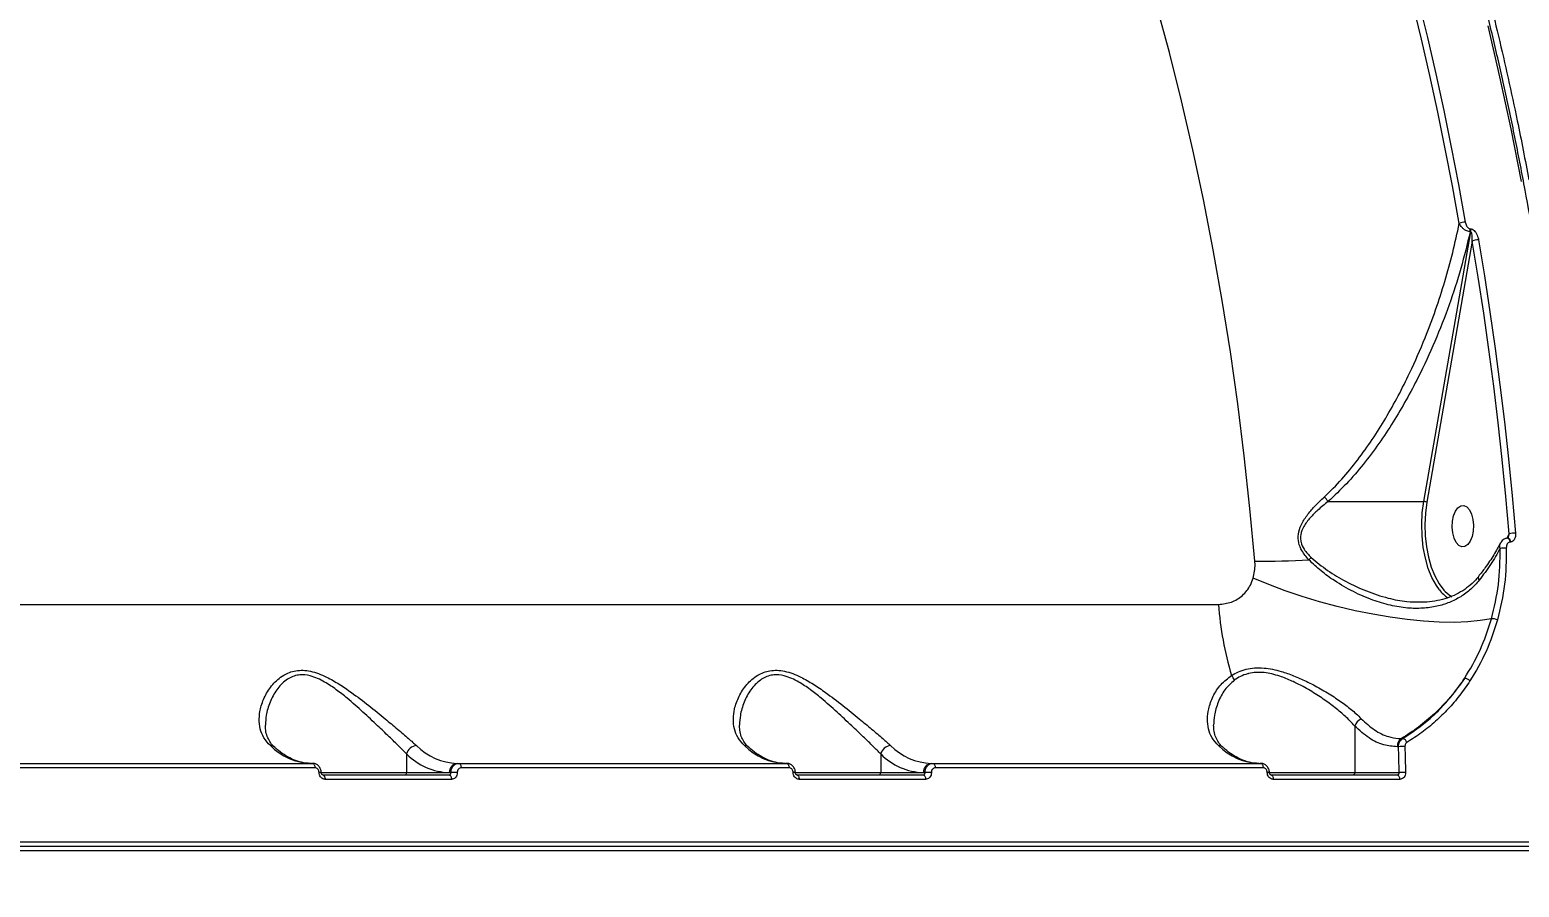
# Model space of a CAD drawing. Header units: millimetres. Extents: x -4688 to 6829, y -6350 to 4771.
# Drawn here: x 1654.7 to 1977.9, y 279 to 465 of the extents above; entities that cross this region are included whole.
import ezdxf

# ---------------------------------------------------------------- set-up
doc = ezdxf.new("R2010")
doc.units = ezdxf.units.MM
for name, color, linetype in [('DIKOM_ОБЪЕКТ', 7, 'Continuous'), ('DIKOM_РАЗМЕР_ЗОНА', 7, 'Continuous'), ('DIKOM_РАЗМЕР_ОБЪЕКТА', 7, 'Continuous')]:
    doc.layers.add(name, color=color, linetype=linetype)
doc.styles.add('style1', font='arial.ttf', dxfattribs={"width": 0.8})
doc.dimstyles.new('1-50', dxfattribs={"dimtxt": 300, "dimasz": 200, "dimexe": 100, "dimexo": 0, "dimgap": 100, "dimtad": 1, "dimtxsty": 'style1', "dimcen": 200, "dimclrd": 7, "dimclre": 7, "dimclrt": 7, "dimadec": 1, "dimazin": 2, "dimtfac": 1, "dimtmove": 0, "dimatfit": 2, "dimfxl": 0, "dimlwd": 25, "dimlwe": 18, "dimarcsym": 0})

# ---------------------------------------------------------------- blocks, each defined once
blk = doc.blocks.new('*D9')
at = {"layer": 'Defpoints', "color": 0, "transparency": 16777216}
for p in [(2285.35, 2926.08), (233.68, -3329.73), (5655.58, -3329.73)]:
    blk.add_point(p, dxfattribs=at)
at = {"layer": 'DIKOM_РАЗМЕР_ОБЪЕКТА', "color": 7, "lineweight": 18, "transparency": 16777216}
for p, q in [((2285.35, 2926.08), (5755.58, 2926.08)), ((233.68, -3329.73), (5755.58, -3329.73))]:
    blk.add_line(p, q, dxfattribs=at)
at = {"layer": 'DIKOM_РАЗМЕР_ОБЪЕКТА', "color": 7, "lineweight": 25, "transparency": 16777216}
blk.add_line((5655.58, 2726.08), (5655.58, -3129.73), dxfattribs=at)
at = {"layer": 'DIKOM_РАЗМЕР_ОБЪЕКТА', "color": 7, "transparency": 16777216}
for points in [[(5622.24, 2726.08), (5688.91, 2726.08), (5655.58, 2926.08)], [(5622.24, -3129.73), (5688.91, -3129.73), (5655.58, -3329.73)]]:
    blk.add_solid(points, dxfattribs=at)
at = {"layer": 'DIKOM_РАЗМЕР_ОБЪЕКТА', "color": 7, "transparency": 16777216, "insert": (5402.4, -130.27), "char_height": 300, "attachment_point": 5, "rotation": 90, "style": 'style1'}
blk.add_mtext('6250', dxfattribs=at)
blk = doc.blocks.new('*D10')
at = {"layer": 'Defpoints', "color": 0, "transparency": 16777216}
for p in [(2960.09, 4770.95), (741.18, -5330.34), (6729.08, -5330.34)]:
    blk.add_point(p, dxfattribs=at)
at = {"layer": 'DIKOM_РАЗМЕР_ЗОНА', "color": 7, "lineweight": 18, "transparency": 16777216}
for p, q in [((2960.09, 4770.95), (6829.08, 4770.95)), ((741.18, -5330.34), (6829.08, -5330.34))]:
    blk.add_line(p, q, dxfattribs=at)
at = {"layer": 'DIKOM_РАЗМЕР_ЗОНА', "color": 7, "lineweight": 25, "transparency": 16777216}
blk.add_line((6729.08, 4570.95), (6729.08, -5130.34), dxfattribs=at)
at = {"layer": 'DIKOM_РАЗМЕР_ЗОНА', "color": 7, "transparency": 16777216}
for points in [[(6695.74, 4570.95), (6762.41, 4570.95), (6729.08, 4770.95)], [(6695.74, -5130.34), (6762.41, -5130.34), (6729.08, -5330.34)]]:
    blk.add_solid(points, dxfattribs=at)
at = {"layer": 'DIKOM_РАЗМЕР_ЗОНА', "color": 7, "transparency": 16777216, "insert": (6475.9, -93.77), "char_height": 300, "attachment_point": 5, "rotation": 90, "style": 'style1'}
blk.add_mtext('10100', dxfattribs=at)
blk = doc.blocks.new('*D11')
at = {"layer": 'Defpoints', "color": 0, "transparency": 16777216}
for p in [(3703.08, 2652.76), (-3188.42, -47.63), (-3188.42, -4921.77)]:
    blk.add_point(p, dxfattribs=at)
at = {"layer": 'DIKOM_РАЗМЕР_ОБЪЕКТА', "color": 7, "lineweight": 18, "transparency": 16777216}
for p, q in [((3703.08, 2652.76), (3703.08, -5021.77)), ((-3188.42, -47.63), (-3188.42, -5021.77))]:
    blk.add_line(p, q, dxfattribs=at)
at = {"layer": 'DIKOM_РАЗМЕР_ОБЪЕКТА', "color": 7, "lineweight": 25, "transparency": 16777216}
blk.add_line((3503.08, -4921.77), (-2988.42, -4921.77), dxfattribs=at)
at = {"layer": 'DIKOM_РАЗМЕР_ОБЪЕКТА', "color": 7, "transparency": 16777216}
for points in [[(-2988.42, -4888.44), (-2988.42, -4955.11), (-3188.42, -4921.77)], [(3503.08, -4888.44), (3503.08, -4955.11), (3703.08, -4921.77)]]:
    blk.add_solid(points, dxfattribs=at)
at = {"layer": 'DIKOM_РАЗМЕР_ОБЪЕКТА', "color": 7, "transparency": 16777216, "insert": (4.08, -4668.6), "char_height": 300, "attachment_point": 5, "style": 'style1'}
blk.add_mtext('6900', dxfattribs=at)
blk = doc.blocks.new('*D12')
at = {"layer": 'Defpoints', "color": 0, "transparency": 16777216}
for p in [(4937.72, 2926.08), (-4688.42, -671.13), (4937.72, -6249.77)]:
    blk.add_point(p, dxfattribs=at)
at = {"layer": 'DIKOM_РАЗМЕР_ЗОНА', "color": 7, "lineweight": 18, "transparency": 16777216}
for p, q in [((4937.72, 2926.08), (4937.72, -6349.77)), ((-4688.42, -671.13), (-4688.42, -6349.77))]:
    blk.add_line(p, q, dxfattribs=at)
at = {"layer": 'DIKOM_РАЗМЕР_ЗОНА', "color": 7, "lineweight": 25, "transparency": 16777216}
blk.add_line((-4488.42, -6249.77), (4737.72, -6249.77), dxfattribs=at)
at = {"layer": 'DIKOM_РАЗМЕР_ЗОНА', "color": 7, "transparency": 16777216}
for points in [[(-4488.42, -6216.44), (-4488.42, -6283.11), (-4688.42, -6249.77)], [(4737.72, -6216.44), (4737.72, -6283.11), (4937.72, -6249.77)]]:
    blk.add_solid(points, dxfattribs=at)
at = {"layer": 'DIKOM_РАЗМЕР_ЗОНА', "color": 7, "transparency": 16777216, "insert": (124.65, -5996.6), "char_height": 300, "attachment_point": 5, "style": 'style1'}
blk.add_mtext('9650', dxfattribs=at)

msp = doc.modelspace()

# ---------------------------------------------------------------- linework, layer by layer
at = {"layer": 'DIKOM_ОБЪЕКТ', "color": 7, "linetype": 'Continuous', "lineweight": 15}
for p, q in [((1957.173, 362.677), (1967.341, 421.207)), ((1967.341, 421.207), (1967.236, 421.207)), ((1967.237, 421.846), (1967.341, 421.846)), ((1967.687, 419.166), (1957.846, 362.515)), ((1936.389, 362.677), (1957.173, 362.677)), ((1975.284, 354.696), (1975.711, 355.678)), ((1975.953, 353.885), (1975.879, 353.885)), ((1612.623, 340.368), (1912.631, 340.368)), ((1956.379, 340.897), (1956.62, 340.889)), ((1942.198, 313.967), (1942.198, 303.865)), ((1952.328, 311.262), (1952.612, 311.262)), ((1736.478, 307.916), (1736.478, 303.865)), ((1839.338, 307.916), (1839.338, 303.865)), ((1951.697, 309.478), (1951.389, 309.478)), ((1644.94, 305.865), (1716.085, 305.865)), ((1716.6, 304.906), (1645.455, 304.906)), ((1717.932, 303.865), (1736.478, 303.865)), ((1736.478, 303.865), (1745.746, 303.865)), ((1745.746, 303.865), (1746.106, 303.865)), ((1747.461, 305.865), (1747.8, 305.865)), ((1747.8, 305.865), (1818.945, 305.865)), ((1819.46, 304.906), (1748.315, 304.906)), ((1820.792, 303.865), (1839.338, 303.865)), ((1839.338, 303.865), (1848.606, 303.865)), ((1848.606, 303.865), (1848.966, 303.865)), ((1850.321, 305.865), (1850.661, 305.865)), ((1850.661, 305.865), (1921.805, 305.865)), ((1922.32, 304.906), (1851.175, 304.906)), ((1923.652, 303.865), (1942.198, 303.865)), ((1942.198, 303.865), (1951.827, 303.865)), ((1718.277, 303.365), (1745.706, 303.365)), ((1746.221, 302.4), (1718.791, 302.4)), ((1821.137, 303.365), (1848.566, 303.365)), ((1849.081, 302.4), (1821.651, 302.4)), ((1923.997, 303.365), (1951.426, 303.365)), ((1951.941, 302.4), (1924.511, 302.4)), ((1990.984, 287.865), (1576.115, 287.865)), ((1576.631, 288.868), (1991.499, 288.868)), ((1991.499, 286.863), (1576.631, 286.863))]:
    msp.add_line(p, q, dxfattribs=at)
at = {"layer": 'DIKOM_ОБЪЕКТ', "color": 7, "linetype": 'Continuous', "lineweight": 15, "flags": 128}
for points in [[(1964.869, 423.021), (1963.397, 431.136), (1961.839, 439.19), (1960.197, 447.18), (1958.47, 455.104), (1956.66, 462.957), (1954.768, 470.736), (1952.793, 478.438), (1950.738, 486.06)], [(1952.013, 486.498), (1954.073, 478.86), (1956.052, 471.14), (1957.949, 463.344), (1959.763, 455.474), (1961.493, 447.533), (1963.139, 439.525), (1964.7, 431.452), (1966.175, 423.32)], [(1920.517, 349.713), (1919.455, 361.18), (1918.214, 372.58), (1916.794, 383.901), (1915.197, 395.132), (1913.424, 406.264), (1911.478, 417.285), (1909.359, 428.186), (1907.069, 438.957), (1904.612, 449.586), (1901.989, 460.066), (1899.202, 470.385)], [(1978.337, 432.141), (1976.095, 443.527), (1973.684, 454.781), (1971.106, 465.895)], [(1975.711, 355.678), (1974.989, 363.737), (1974.185, 371.766), (1973.302, 379.764), (1972.338, 387.726), (1971.294, 395.651), (1970.17, 403.534), (1968.968, 411.374), (1967.687, 419.166)], [(1969.033, 419.479), (1970.317, 411.668), (1971.522, 403.81), (1972.648, 395.908), (1973.695, 387.965), (1974.661, 379.983), (1975.547, 371.967), (1976.352, 363.918), (1977.076, 355.84)], [(1960.555, 343.523), (1959.891, 344.46), (1958.943, 346.186), (1958.141, 348.172), (1957.505, 350.372), (1957.049, 352.735), (1956.784, 355.205), (1956.716, 357.724), (1956.847, 360.235), (1957.173, 362.677)], [(1957.846, 362.515), (1957.529, 360.147), (1957.402, 357.713), (1957.468, 355.27), (1957.725, 352.875), (1958.167, 350.584), (1958.784, 348.45), (1959.561, 346.524), (1960.48, 344.851), (1961.519, 343.469), (1961.795, 343.173)], [(1967.648, 355.074), (1967.24, 354.068), (1966.703, 353.325), (1966.079, 352.906), (1965.42, 352.845), (1964.779, 353.147), (1964.208, 353.787), (1963.753, 354.714), (1963.45, 355.853), (1963.326, 357.11), (1963.388, 358.385), (1963.633, 359.574), (1964.041, 360.581), (1964.579, 361.324), (1965.202, 361.743), (1965.861, 361.804), (1966.502, 361.502), (1967.073, 360.862), (1967.529, 359.935), (1967.831, 358.796), (1967.956, 357.539), (1967.893, 356.264), (1967.648, 355.074)], [(1975.372, 354.727), (1975.508, 354.691), (1975.642, 354.576), (1975.754, 354.393), (1975.835, 354.156), (1975.879, 353.885)], [(1975.431, 354.727), (1975.438, 354.727), (1975.445, 354.727)], [(1975.445, 354.727), (1975.583, 354.691), (1975.717, 354.576), (1975.829, 354.393), (1975.91, 354.156), (1975.953, 353.885)], [(1971.853, 337.249), (1969.422, 336.834), (1966.707, 336.571), (1963.733, 336.462), (1960.53, 336.507), (1957.129, 336.707), (1953.565, 337.06), (1949.872, 337.562), (1946.086, 338.208), (1942.246, 338.992), (1938.388, 339.906), (1934.552, 340.941), (1930.775, 342.087), (1927.094, 343.332), (1923.545, 344.664), (1920.165, 346.071)], [(1961.795, 343.173), (1962.656, 342.411), (1963.273, 341.999)], [(1951.827, 303.865), (1951.812, 304.567), (1951.798, 305.269), (1951.782, 305.97), (1951.766, 306.672), (1951.75, 307.374), (1951.733, 308.075), (1951.715, 308.777), (1951.697, 309.478)], [(1953.068, 309.53), (1953.087, 308.827), (1953.104, 308.123), (1953.122, 307.42), (1953.138, 306.717), (1953.154, 306.014), (1953.169, 305.31), (1953.184, 304.607), (1953.198, 303.903)], [(1716.085, 305.865), (1716.183, 305.847), (1716.278, 305.793), (1716.365, 305.705), (1716.442, 305.586), (1716.506, 305.442), (1716.555, 305.276), (1716.587, 305.095), (1716.6, 304.906)], [(1747.8, 305.865), (1747.898, 305.847), (1747.993, 305.793), (1748.08, 305.705), (1748.157, 305.586), (1748.221, 305.442), (1748.27, 305.276), (1748.302, 305.095), (1748.315, 304.906)], [(1818.945, 305.865), (1819.043, 305.847), (1819.138, 305.793), (1819.225, 305.705), (1819.302, 305.586), (1819.366, 305.442), (1819.415, 305.276), (1819.447, 305.095), (1819.46, 304.906)], [(1850.661, 305.865), (1850.758, 305.847), (1850.853, 305.793), (1850.94, 305.705), (1851.017, 305.586), (1851.081, 305.442), (1851.13, 305.276), (1851.162, 305.095), (1851.175, 304.906)], [(1921.805, 305.865), (1921.903, 305.847), (1921.998, 305.793), (1922.085, 305.705), (1922.162, 305.586), (1922.226, 305.442), (1922.275, 305.276), (1922.307, 305.095), (1922.32, 304.906)], [(1718.277, 303.365), (1718.375, 303.347), (1718.47, 303.292), (1718.557, 303.204), (1718.634, 303.084), (1718.699, 302.939), (1718.747, 302.772), (1718.778, 302.59), (1718.791, 302.4)], [(1745.706, 303.365), (1745.804, 303.347), (1745.899, 303.292), (1745.987, 303.204), (1746.064, 303.084), (1746.128, 302.939), (1746.177, 302.772), (1746.208, 302.59), (1746.221, 302.4)], [(1821.137, 303.365), (1821.235, 303.347), (1821.33, 303.292), (1821.417, 303.204), (1821.495, 303.084), (1821.559, 302.939), (1821.607, 302.772), (1821.639, 302.59), (1821.651, 302.4)], [(1848.566, 303.365), (1848.664, 303.347), (1848.759, 303.292), (1848.847, 303.204), (1848.924, 303.084), (1848.988, 302.939), (1849.037, 302.772), (1849.068, 302.59), (1849.081, 302.4)], [(1923.997, 303.365), (1924.095, 303.347), (1924.19, 303.292), (1924.277, 303.204), (1924.355, 303.084), (1924.419, 302.939), (1924.467, 302.772), (1924.499, 302.59), (1924.511, 302.4)], [(1951.426, 303.365), (1951.524, 303.347), (1951.619, 303.292), (1951.707, 303.204), (1951.784, 303.084), (1951.848, 302.939), (1951.897, 302.772), (1951.928, 302.59), (1951.941, 302.4)]]:
    msp.add_lwpolyline(points, dxfattribs=at)
at = {"layer": 'DIKOM_ОБЪЕКТ', "color": 7, "linetype": 'Continuous', "lineweight": 15}
for centre, radius, start, end in [((1966.162, 420.374), 2.946, 89.73437, 116.03519), ((1965.366, 421.527), 1.898, 350.30638, 9.67513), ((1965.47, 421.527), 1.898, 350.30638, 9.67513), ((1969.001, 416.569), 2.911, 89.36737, 116.8392), ((1957.189, 361.267), 1.41, 62.23853, 90.6286), ((1977.032, 350.373), 5.467, 89.53585, 103.98385), ((1974.68, 347.794), 4.797, 85.4547, 101.42075), ((1920.09, 577.512), 227.8, 270.10743, 273.05413), ((1908.18, 374.343), 34.192, 314.69211, 315.90289), ((1967.175, 348.582), 8.332, 217.38685, 235.08406), ((1980.009, 344.83), 67.525, 183.78902, 197.11405), ((1971.991, 334.546), 2.707, 64.70646, 92.92856), ((1913.246, 323.048), 2.935, 17.15836, 40.62861), ((1965.85, 322.421), 1.894, 45.10395, 85.18815), ((1944.62, 313.24), 2.528, 113.81357, 163.29175), ((1953.444, 309.535), 2.056, 122.86122, 181.59253), ((1952.281, 310.003), 1.302, 18.87237, 75.29602), ((1716.22, 318.978), 13.122, 224.85923, 267.92818), ((1706.954, 308.409), 1.314, 48.28898, 91.54653), ((1738.785, 307.353), 2.375, 93.66033, 166.28646), ((1746.244, 317.634), 13.778, 224.85923, 267.92818), ((1747.935, 318.978), 13.122, 224.85923, 267.92818), ((1819.08, 318.978), 13.122, 224.85923, 267.92818), ((1809.814, 308.409), 1.314, 48.28898, 91.54653), ((1841.645, 307.353), 2.375, 93.66033, 166.28646), ((1849.104, 317.634), 13.778, 224.85923, 267.92818), ((1850.795, 318.978), 13.122, 224.85923, 267.92818), ((1921.94, 318.978), 13.122, 224.85923, 267.92818), ((1912.674, 308.409), 1.314, 48.28898, 91.54653), ((1953.02, 292.554), 16.976, 89.83703, 94.4707), ((1717.626, 301.422), 2.486, 82.23114, 93.43861), ((1736.011, 303.832), 0.468, 274.7368, 4.059), ((1747.615, 303.998), 1.874, 94.7368, 184.059), ((1747.43, 280.985), 22.918, 89.87877, 93.31017), ((1820.487, 301.422), 2.486, 82.23114, 93.43861), ((1838.871, 303.832), 0.468, 274.7368, 4.059), ((1850.475, 303.998), 1.874, 94.7368, 184.059), ((1850.29, 280.985), 22.918, 89.87877, 93.31017), ((1923.347, 301.422), 2.486, 82.23114, 93.43861), ((1941.731, 303.832), 0.468, 274.7368, 4.059), ((1953.15, 280.985), 22.918, 89.87877, 93.31017)]:
    msp.add_arc(centre, radius, start, end, dxfattribs=at)
for points, knots in [([(1991.984, 288.866), (1991.977, 290.887), (1991.957, 296.746), (1991.799, 306.441), (1991.457, 317.94), (1990.95, 329.416), (1990.281, 340.861), (1989.451, 352.266), (1988.46, 363.623), (1987.309, 374.923), (1985.999, 386.158), (1984.53, 397.318), (1982.904, 408.397), (1981.121, 419.385), (1979.184, 430.274), (1977.094, 441.056), (1974.852, 451.723), (1972.46, 462.267), (1969.92, 472.68), (1967.233, 482.955), (1964.402, 493.083), (1961.428, 503.056), (1958.314, 512.868), (1955.063, 522.511), (1951.676, 531.978), (1948.157, 541.262), (1944.507, 550.355), (1940.729, 559.251), (1936.827, 567.943), (1932.803, 576.425), (1928.66, 584.69), (1924.401, 592.732), (1920.03, 600.545), (1915.549, 608.123), (1910.962, 615.461), (1906.272, 622.552), (1901.483, 629.391), (1896.599, 635.974), (1891.622, 642.295), (1886.557, 648.349), (1881.408, 654.132), (1876.178, 659.639), (1870.871, 664.867), (1865.491, 669.81), (1860.043, 674.466), (1854.53, 678.83), (1848.957, 682.9), (1843.328, 686.671), (1837.648, 690.146), (1831.919, 693.298), (1827.3, 695.636), (1824.579, 696.813), (1823.797, 697.152)], [0, 0, 0, 0, 0.010755, 0.031188, 0.0516214, 0.0720549, 0.0924885, 0.1129222, 0.133356, 0.15379, 0.1742242, 0.1946585, 0.2150931, 0.235528, 0.2559631, 0.2763985, 0.2968343, 0.3172704, 0.337707, 0.3581439, 0.3785813, 0.3990192, 0.4194576, 0.4398965, 0.4603359, 0.4807759, 0.5012165, 0.5216577, 0.5420995, 0.5625418, 0.5829848, 0.6034283, 0.6238724, 0.644317, 0.664762, 0.6852074, 0.705653, 0.7260988, 0.7465444, 0.7669897, 0.7874344, 0.8078782, 0.8283207, 0.8487615, 0.8692003, 0.8896364, 0.9100693, 0.9304985, 0.9509233, 0.9713433, 0.991758, 1, 1, 1, 1]), ([(1824.721, 697.456), (1824.838, 697.41), (1828.265, 696.069), (1834.742, 692.652), (1844.133, 687.227), (1852.898, 681.218), (1861.218, 674.765), (1868.823, 668.165), (1876.043, 661.254), (1883.671, 653.278), (1891.906, 643.779), (1900.41, 632.853), (1908.421, 621.488), (1915.674, 610.203), (1922.423, 598.762), (1928.475, 587.647), (1934.109, 576.486), (1939.94, 564.075), (1946.075, 549.86), (1952.395, 533.69), (1958.32, 516.903), (1963.833, 499.53), (1968.876, 481.77), (1973.434, 463.678), (1977.111, 447.259), (1979.158, 436.74), (1979.991, 432.456)], [0, 0, 0, 0, 0.001664, 0.0486624, 0.0933106, 0.1380474, 0.1779889, 0.2179938, 0.253977, 0.2900066, 0.3385709, 0.3872495, 0.4318977, 0.4766345, 0.516576, 0.5565809, 0.5925641, 0.6285936, 0.676988, 0.7254683, 0.7740623, 0.8228282, 0.8717098, 0.9193883, 0.9671748, 1, 1, 1, 1]), ([(1980.344, 430.572), (1981.124, 426.251), (1982.893, 416.448), (1985.293, 400.903), (1987.541, 383.964), (1989.426, 366.771), (1990.946, 349.373), (1991.999, 333.223), (1992.678, 318.422), (1993.071, 304.993), (1993.243, 291.527), (1993.187, 276.727), (1992.82, 260.599), (1992.049, 243.17), (1990.849, 224.993), (1989.161, 206.127), (1987, 187.32), (1984.494, 169.364), (1981.932, 153.686), (1979.097, 138.355), (1976, 123.367), (1972.301, 107.416), (1968.07, 91.034), (1963.261, 74.317), (1958.015, 57.959), (1952.59, 42.626), (1947.499, 29.478), (1942.211, 16.834), (1936.733, 4.681), (1930.523, -7.993), (1924.013, -20.216), (1917.217, -31.947), (1910.132, -43.173), (1902.771, -53.862), (1895.143, -63.985), (1887.358, -73.393), (1879.446, -82.079), (1871.425, -90.047), (1863.198, -97.397), (1854.785, -104.099), (1846.898, -109.636), (1839.61, -114.179), (1832.949, -117.838), (1828.144, -120.271), (1825.546, -121.357), (1825.21, -121.498)], [0, 0, 0, 0, 0.0193268, 0.0438438, 0.068475, 0.0931491, 0.118025, 0.1429451, 0.161843, 0.180741, 0.1997169, 0.2186927, 0.2432097, 0.2678409, 0.292515, 0.3205472, 0.3486427, 0.3738249, 0.399053, 0.4180555, 0.4425725, 0.4672037, 0.4918778, 0.51991, 0.5480055, 0.5731877, 0.5984158, 0.6174184, 0.6419354, 0.6665665, 0.6912406, 0.7161362, 0.7410762, 0.7661674, 0.7914513, 0.8167816, 0.8412986, 0.8659298, 0.8906038, 0.9154994, 0.9404393, 0.9593274, 0.9782155, 0.9971813, 1, 1, 1, 1]), ([(1966.175, 423.32), (1966.244, 423.043), (1966.344, 422.645), (1966.631, 422.197), (1966.851, 421.979), (1967.061, 421.863), (1967.182, 421.851), (1967.237, 421.846)], [0, 0, 0, 0, 0.4370879, 0.6288625, 0.7908881, 0.9060631, 1, 1, 1, 1]), ([(1935.602, 363.677), (1936.878, 364.928), (1939.443, 367.444), (1942.867, 371.678), (1946.037, 376.126), (1949.934, 382.34), (1953.818, 389.699), (1957.277, 397.613), (1959.776, 404.263), (1961.777, 410.439), (1963.516, 416.698), (1964.417, 420.911), (1964.869, 423.021)], [0, 0, 0, 0, 0.0803025, 0.1615658, 0.2419412, 0.3227389, 0.4866046, 0.6103975, 0.7070663, 0.8040247, 0.9018626, 1, 1, 1, 1]), ([(1967.236, 421.207), (1966.592, 418.549), (1965.302, 413.232), (1962.71, 405.282), (1959.646, 397.385), (1955.695, 388.849), (1951.575, 381.452), (1947.457, 375.216), (1944.08, 370.724), (1940.439, 366.454), (1937.739, 363.942), (1936.382, 362.68)], [0, 0, 0, 0, 0.1245763, 0.249156, 0.376417, 0.5036648, 0.6677219, 0.7510853, 0.8344262, 0.916783, 1, 1, 1, 1]), ([(1967.236, 421.207), (1967.128, 421.217), (1966.891, 421.238), (1966.468, 421.381), (1965.991, 421.646), (1965.459, 422.096), (1965.08, 422.581), (1964.918, 422.918), (1964.869, 423.021)], [0, 0, 0, 0, 0.113276, 0.2470903, 0.4203958, 0.6073781, 0.8801183, 1, 1, 1, 1]), ([(1967.341, 421.846), (1967.427, 421.836), (1967.618, 421.816), (1967.95, 421.628), (1968.311, 421.27), (1968.731, 420.598), (1968.945, 419.962), (1969.023, 419.532), (1969.033, 419.479)], [0, 0, 0, 0, 0.0927889, 0.2061566, 0.3692702, 0.5724216, 0.9471477, 1, 1, 1, 1]), ([(1967.687, 419.166), (1967.692, 419.532), (1967.699, 420.057), (1967.616, 420.681), (1967.536, 420.989), (1967.452, 421.148), (1967.388, 421.197), (1967.358, 421.207), (1967.343, 421.207), (1967.341, 421.207)], [0, 0, 0, 0, 0.5028626, 0.7219618, 0.8722139, 0.9515146, 0.9757907, 0.9961873, 1, 1, 1, 1]), ([(2020.335, 362.387), (2020.836, 356.181), (2021.841, 343.755), (2022.761, 324.885), (2023.244, 305.865), (2023.239, 286.677), (2022.748, 267.405), (2021.759, 248.06), (2020.269, 228.742), (2018.395, 210.679), (2016.243, 193.922), (2013.905, 178.447), (2011.23, 163.122), (2008.216, 147.95), (2004.866, 132.979), (2001.178, 118.221), (1997.16, 103.731), (1993.085, 90.414), (1989.028, 78.245), (1985.088, 67.279), (1980.992, 56.674), (1976.748, 46.423), (1972.32, 36.44), (1967.787, 26.896), (1963.17, 17.8), (1958.477, 9.132), (1953.634, 0.753), (1948.537, -7.505), (1943.184, -15.598), (1937.624, -23.425), (1931.974, -30.791), (1927.236, -36.611), (1924.323, -39.849), (1923.36, -40.919)], [0, 0, 0, 0, 0.0400056, 0.0801075, 0.1205162, 0.1610245, 0.2019324, 0.2429438, 0.2842733, 0.3257097, 0.3596322, 0.3936139, 0.427782, 0.4620106, 0.4964808, 0.5310132, 0.5657369, 0.6005244, 0.6289343, 0.6573792, 0.6850527, 0.7127263, 0.74053, 0.7683337, 0.7948016, 0.8212694, 0.8478513, 0.8744332, 0.9027755, 0.9311527, 0.9587602, 0.9863678, 1, 1, 1, 1]), ([(1932.227, 350.036), (1931.688, 350.674), (1930.748, 351.786), (1929.932, 353.734), (1929.845, 355.704), (1930.539, 357.739), (1931.814, 359.711), (1933.535, 361.727), (1934.879, 362.995), (1935.602, 363.677)], [0, 0, 0, 0, 0.1507914, 0.2625455, 0.375833, 0.5043751, 0.6581128, 0.8160036, 1, 1, 1, 1]), ([(1936.389, 362.677), (1935.637, 362.068), (1934.27, 360.962), (1932.472, 359.174), (1931.124, 357.44), (1930.401, 355.709), (1930.384, 354.498), (1930.611, 353.414), (1931.254, 352.065), (1932.19, 351.108), (1932.735, 350.549)], [0, 0, 0, 0, 0.1920851, 0.3493699, 0.5094457, 0.6344036, 0.7186251, 0.7420692, 0.8495846, 1, 1, 1, 1]), ([(1936.382, 362.68), (1936.269, 362.841), (1936.064, 363.134), (1935.776, 363.481), (1935.63, 363.647), (1935.602, 363.677)], [0, 0, 0, 0, 0.4994434, 0.9072949, 1, 1, 1, 1]), ([(1936.382, 362.68), (1936.383, 362.679), (1936.384, 362.678), (1936.386, 362.677), (1936.388, 362.677), (1936.389, 362.677)], [0, 0, 0, 0, 0.2900896, 0.6748987, 1, 1, 1, 1]), ([(1975.475, 354.875), (1975.527, 355.007), (1975.631, 355.271), (1975.684, 355.543), (1975.711, 355.678)], [0, 0, 0, 0, 0.4998711, 1, 1, 1, 1]), ([(1977.076, 355.84), (1977.081, 355.636), (1977.092, 355.193), (1976.923, 354.601), (1976.636, 354.174), (1976.308, 353.93), (1976.072, 353.9), (1975.953, 353.885)], [0, 0, 0, 0, 0.2267683, 0.4919805, 0.6959522, 0.8477263, 1, 1, 1, 1]), ([(1973.838, 353.736), (1973.352, 352.86), (1972.349, 351.047), (1970.727, 348.601), (1969.523, 347.065), (1969.029, 346.433)], [0, 0, 0, 0, 0.3552199, 0.734999, 1, 1, 1, 1]), ([(1973.73, 352.496), (1973.071, 351.336), (1971.745, 349.004), (1970.053, 346.744), (1969.202, 345.608)], [0, 0, 0, 0, 0.4973177, 1, 1, 1, 1]), ([(1971.853, 337.249), (1972.441, 339.697), (1973.633, 344.653), (1973.698, 349.86), (1973.73, 352.496)], [0, 0, 0, 0, 0.4937368, 1, 1, 1, 1]), ([(1975.06, 352.576), (1975.031, 349.949), (1974.971, 344.628), (1973.76, 339.559), (1973.147, 336.993)], [0, 0, 0, 0, 0.4937919, 1, 1, 1, 1]), ([(1973.73, 352.496), (1973.695, 352.735), (1973.628, 353.189), (1973.783, 353.554), (1973.857, 353.727)], [0, 0, 0, 0, 0.5254449, 1, 1, 1, 1]), ([(1975.372, 354.707), (1975.204, 354.7), (1974.846, 354.685), (1974.371, 354.402), (1974.026, 354.07), (1973.906, 353.81), (1973.865, 353.721)], [0, 0, 0, 0, 0.2601141, 0.5523752, 0.8457098, 1, 1, 1, 1]), ([(1975.879, 353.885), (1975.824, 353.88), (1975.685, 353.867), (1975.467, 353.743), (1975.245, 353.477), (1975.083, 353.071), (1975.068, 352.742), (1975.06, 352.576)], [0, 0, 0, 0, 0.1033868, 0.26243228, 0.46115393, 0.7282036, 1, 1, 1, 1]), ([(1975.476, 354.875), (1975.474, 354.869), (1975.456, 354.81), (1975.41, 354.749), (1975.371, 354.709), (1975.376, 354.712), (1975.377, 354.713)], [0, 0, 0, 0, 0.0536792, 0.4863633, 0.842879, 1, 1, 1, 1]), ([(1920.165, 346.071), (1920.367, 347.051), (1920.591, 348.135), (1920.542, 349.377), (1920.526, 349.598), (1920.517, 349.713)], [0, 0, 0, 0, 0.82175691, 0.90786643, 1, 1, 1, 1]), ([(1969.202, 345.608), (1968.604, 344.931), (1967.392, 343.557), (1965.188, 341.956), (1962.727, 340.712), (1959.956, 339.862), (1956.912, 339.446), (1953.517, 339.505), (1949.892, 340.09), (1945.941, 341.271), (1941.843, 343.053), (1938.091, 345.24), (1934.825, 347.55), (1933.097, 349.204), (1932.227, 350.036)], [0, 0, 0, 0, 0.0668895, 0.1355745, 0.2055398, 0.2771148, 0.3560569, 0.436729, 0.5280166, 0.6212586, 0.7279987, 0.8370993, 0.9179829, 1, 1, 1, 1]), ([(1932.735, 350.549), (1933.899, 349.578), (1936.255, 347.612), (1940.341, 345.232), (1944.736, 343.162), (1949.177, 341.725), (1953.107, 340.916), (1955.414, 340.903), (1956.379, 340.897)], [0, 0, 0, 0, 0.1717303, 0.3474313, 0.5328066, 0.7223104, 0.8838688, 1, 1, 1, 1]), ([(1912.631, 340.368), (1913.579, 340.464), (1915.456, 340.656), (1917.874, 342.173), (1919.449, 344.097), (1919.976, 345.552), (1920.165, 346.071)], [0, 0, 0, 0, 0.2885643, 0.5716288, 0.8470383, 1, 1, 1, 1]), ([(1969.051, 346.432), (1969.035, 346.41), (1968.624, 345.825), (1967.628, 344.864), (1966.051, 343.567), (1964.253, 342.506), (1962.272, 341.684), (1960.114, 341.132), (1958.216, 340.849), (1957.019, 340.858), (1956.615, 340.861)], [0, 0, 0, 0, 0.0056529, 0.1459787, 0.290021, 0.4403128, 0.5946005, 0.7527997, 0.9165873, 1, 1, 1, 1]), ([(1969.07, 346.42), (1969.032, 346.361), (1968.948, 346.23), (1969.025, 345.937), (1969.138, 345.713), (1969.192, 345.624), (1969.202, 345.608)], [0, 0, 0, 0, 0.3372383, 0.7498065, 0.9541151, 1, 1, 1, 1]), ([(1966.009, 324.308), (1967.202, 326.299), (1969.618, 330.328), (1971.102, 334.924), (1971.853, 337.249)], [0, 0, 0, 0, 0.4941653, 1, 1, 1, 1]), ([(1973.147, 336.993), (1972.401, 334.671), (1970.893, 329.972), (1968.432, 325.848), (1967.187, 323.762)], [0, 0, 0, 0, 0.4941711, 1, 1, 1, 1]), ([(1915.474, 324.959), (1915.945, 325.228), (1916.898, 325.773), (1918.583, 326.332), (1920.462, 326.625), (1923.005, 326.593), (1925.905, 325.992), (1928.969, 324.913), (1931.849, 323.634), (1934.818, 322.067), (1937.726, 320.291), (1940.329, 318.461), (1942.276, 316.875), (1943.236, 315.916), (1943.599, 315.553)], [0, 0, 0, 0, 0.0603688, 0.1220455, 0.1825855, 0.245203, 0.3548646, 0.4358129, 0.5191047, 0.6213418, 0.7266004, 0.8297211, 0.9355795, 1, 1, 1, 1]), ([(1706.919, 309.723), (1706.411, 310.278), (1705.396, 311.39), (1704.651, 313.367), (1704.421, 315.488), (1704.727, 317.865), (1705.641, 320.445), (1707.296, 323.003), (1709.54, 325.038), (1711.935, 325.991), (1713.996, 326.109), (1715.667, 325.897), (1717.396, 325.374), (1719.498, 324.453), (1721.894, 323.074), (1724.954, 320.973), (1728.307, 318.42), (1731.645, 315.702), (1734.54, 313.294), (1736.875, 311.305), (1738.08, 310.221), (1738.634, 309.723)], [0, 0, 0, 0, 0.0554761, 0.1110246, 0.1664977, 0.2220062, 0.2900237, 0.3579634, 0.4226761, 0.4774073, 0.5052471, 0.5330944, 0.5627101, 0.5923749, 0.64043, 0.6885816, 0.7603261, 0.8320617, 0.8910003, 0.9498671, 1, 1, 1, 1]), ([(1736.478, 307.916), (1735.961, 308.44), (1734.839, 309.576), (1732.691, 311.657), (1730.061, 314.169), (1727.015, 317.015), (1724.003, 319.688), (1721.219, 321.904), (1719.075, 323.355), (1717.165, 324.339), (1715.334, 324.994), (1713.813, 325.138), (1712.473, 324.947), (1711.457, 324.62), (1709.838, 323.675), (1708.149, 321.839), (1706.746, 319.16), (1705.962, 316.534), (1705.885, 314.893), (1705.852, 314.196)], [0, 0, 0, 0, 0.0614318, 0.1331425, 0.2068029, 0.2939313, 0.383353, 0.4406193, 0.4990521, 0.5330405, 0.5679412, 0.6178983, 0.6312063, 0.6623766, 0.6945851, 0.7715355, 0.8535157, 0.9377489, 1, 1, 1, 1]), ([(1809.779, 309.723), (1809.271, 310.278), (1808.256, 311.39), (1807.511, 313.367), (1807.281, 315.488), (1807.587, 317.865), (1808.501, 320.445), (1810.156, 323.003), (1812.4, 325.038), (1814.795, 325.991), (1816.856, 326.109), (1818.527, 325.897), (1820.256, 325.374), (1822.358, 324.453), (1824.754, 323.074), (1827.814, 320.973), (1831.167, 318.42), (1834.505, 315.702), (1837.4, 313.294), (1839.736, 311.305), (1840.94, 310.221), (1841.494, 309.723)], [0, 0, 0, 0, 0.0554761, 0.1110246, 0.1664977, 0.2220062, 0.2900237, 0.3579634, 0.4226761, 0.4774073, 0.5052471, 0.5330944, 0.5627101, 0.5923749, 0.64043, 0.6885816, 0.7603261, 0.8320617, 0.8910003, 0.9498671, 1, 1, 1, 1]), ([(1839.338, 307.916), (1838.821, 308.44), (1837.699, 309.576), (1835.551, 311.657), (1832.921, 314.169), (1829.875, 317.015), (1826.863, 319.688), (1824.079, 321.904), (1821.935, 323.355), (1820.025, 324.339), (1818.194, 324.994), (1816.673, 325.138), (1815.333, 324.947), (1814.317, 324.62), (1812.698, 323.675), (1811.009, 321.839), (1809.606, 319.16), (1808.822, 316.534), (1808.745, 314.893), (1808.712, 314.196)], [0, 0, 0, 0, 0.0614318, 0.1331425, 0.2068029, 0.2939313, 0.383353, 0.4406193, 0.4990521, 0.5330405, 0.5679412, 0.6178983, 0.6312063, 0.6623766, 0.6945851, 0.7715355, 0.8535157, 0.9377489, 1, 1, 1, 1]), ([(1912.639, 309.723), (1912.131, 310.278), (1911.116, 311.39), (1910.371, 313.367), (1910.142, 315.488), (1910.445, 317.867), (1911.373, 320.433), (1912.964, 323.029), (1914.657, 324.33), (1915.474, 324.959)], [0, 0, 0, 0, 0.1316586, 0.2634888, 0.3951402, 0.5268756, 0.688298, 0.8495356, 1, 1, 1, 1]), ([(1916.051, 323.913), (1915.328, 323.25), (1913.82, 321.865), (1912.478, 319.147), (1911.676, 316.518), (1911.6, 314.859), (1911.567, 314.144)], [0, 0, 0, 0, 0.2469052, 0.5153087, 0.7910887, 1, 1, 1, 1]), ([(1942.198, 313.967), (1941.856, 314.347), (1940.966, 315.336), (1939.145, 316.996), (1936.734, 318.897), (1934, 320.777), (1931.258, 322.416), (1928.547, 323.785), (1925.711, 324.936), (1923.053, 325.583), (1920.777, 325.65), (1919.609, 325.478), (1918.47, 325.184), (1917.356, 324.769), (1916.49, 324.201), (1916.051, 323.913)], [0, 0, 0, 0, 0.0653899, 0.1703679, 0.2779426, 0.3818114, 0.4884116, 0.5695635, 0.6527955, 0.7604191, 0.8151631, 0.8718852, 0.8800454, 0.9391998, 1, 1, 1, 1]), ([(1966.009, 324.308), (1965.011, 322.937), (1963.002, 320.177), (1959.615, 316.685), (1956.065, 313.653), (1953.578, 312.062), (1952.328, 311.262)], [0, 0, 0, 0, 0.2598499, 0.5228404, 0.7602266, 1, 1, 1, 1]), ([(1952.612, 311.262), (1954.636, 312.623), (1957.698, 314.683), (1961.297, 318.228), (1963.82, 321.126), (1965.287, 323.259), (1966.009, 324.308)], [0, 0, 0, 0, 0.3951692, 0.5979227, 0.8021689, 1, 1, 1, 1]), ([(1967.187, 323.762), (1966.45, 322.69), (1964.978, 320.55), (1962.461, 317.632), (1959.718, 314.943), (1956.743, 312.493), (1954.593, 311.115), (1953.514, 310.424)], [0, 0, 0, 0, 0.1978344, 0.3948167, 0.593168, 0.7958375, 1, 1, 1, 1]), ([(1707.86, 309.396), (1707.744, 309.493), (1707.298, 309.869), (1706.747, 310.641), (1706.189, 311.748), (1705.872, 312.935), (1705.865, 313.809), (1705.861, 314.193)], [0, 0, 0, 0, 0.0752453, 0.2906294, 0.5342502, 0.7957372, 1, 1, 1, 1]), ([(1810.72, 309.396), (1810.604, 309.493), (1810.158, 309.869), (1809.608, 310.641), (1809.049, 311.748), (1808.732, 312.935), (1808.725, 313.809), (1808.721, 314.193)], [0, 0, 0, 0, 0.0752453, 0.2906294, 0.5342502, 0.7957372, 1, 1, 1, 1]), ([(1913.572, 309.393), (1913.506, 309.446), (1913.102, 309.772), (1912.578, 310.479), (1911.981, 311.557), (1911.618, 312.778), (1911.584, 313.709), (1911.568, 314.158)], [0, 0, 0, 0, 0.0416716, 0.2551922, 0.4967392, 0.7569397, 1, 1, 1, 1]), ([(1951.389, 309.478), (1950.41, 309.566), (1948.343, 309.75), (1945.215, 311.209), (1943.214, 313.039), (1942.198, 313.967)], [0, 0, 0, 0, 0.3069734, 0.648469, 1, 1, 1, 1]), ([(1943.599, 315.553), (1944.533, 314.685), (1946.429, 312.924), (1949.158, 311.687), (1951.148, 311.291), (1952.079, 311.268), (1952.328, 311.262)], [0, 0, 0, 0, 0.3414972, 0.6929958, 0.9180121, 1, 1, 1, 1]), ([(1951.697, 309.478), (1951.697, 309.538), (1951.7, 309.822), (1951.812, 310.321), (1952.127, 310.898), (1952.45, 311.141), (1952.612, 311.262)], [0, 0, 0, 0, 0.0818929, 0.3880463, 0.6939649, 1, 1, 1, 1]), ([(1953.514, 310.424), (1953.434, 310.363), (1953.273, 310.241), (1953.12, 309.952), (1953.068, 309.702), (1953.068, 309.56), (1953.068, 309.53)], [0, 0, 0, 0, 0.3056925, 0.6116133, 0.9180226, 1, 1, 1, 1]), ([(1715.745, 305.865), (1715.476, 305.872), (1714.64, 305.895), (1713.242, 306.158), (1711.557, 306.776), (1709.901, 307.707), (1708.664, 308.637), (1707.984, 309.25), (1707.832, 309.387)], [0, 0, 0, 0, 0.1027335, 0.3181922, 0.5309259, 0.7384696, 0.941504, 1, 1, 1, 1]), ([(1818.606, 305.865), (1818.336, 305.872), (1817.5, 305.895), (1816.102, 306.158), (1814.417, 306.776), (1812.761, 307.707), (1811.524, 308.637), (1810.844, 309.25), (1810.692, 309.387)], [0, 0, 0, 0, 0.10273354, 0.31819219, 0.53092586, 0.73846962, 0.94150399, 1, 1, 1, 1]), ([(1921.466, 305.865), (1921.196, 305.872), (1920.36, 305.895), (1918.962, 306.158), (1917.277, 306.776), (1915.622, 307.707), (1914.384, 308.637), (1913.704, 309.25), (1913.552, 309.387)], [0, 0, 0, 0, 0.1027335, 0.3181922, 0.5309259, 0.7384696, 0.941504, 1, 1, 1, 1]), ([(1717.948, 303.885), (1717.951, 303.943), (1717.965, 304.257), (1717.771, 304.826), (1717.32, 305.435), (1716.706, 305.782), (1716.214, 305.908), (1715.961, 305.848), (1715.918, 305.837)], [0, 0, 0, 0, 0.0539307, 0.29168945, 0.53877531, 0.75145664, 0.9573088, 1, 1, 1, 1]), ([(1717.477, 303.903), (1717.466, 304.016), (1717.442, 304.242), (1717.288, 304.542), (1717.066, 304.769), (1716.822, 304.889), (1716.663, 304.901), (1716.6, 304.906)], [0, 0, 0, 0, 0.21513871, 0.43017365, 0.64497936, 0.85947623, 1, 1, 1, 1]), ([(1718.791, 302.4), (1718.697, 302.407), (1718.458, 302.425), (1718.093, 302.605), (1717.76, 302.945), (1717.53, 303.396), (1717.495, 303.734), (1717.477, 303.903)], [0, 0, 0, 0, 0.1406201, 0.3550994, 0.5698681, 0.7848826, 1, 1, 1, 1]), ([(1718.25, 303.378), (1718.233, 303.378), (1718.205, 303.376), (1718.104, 303.463), (1718.026, 303.585), (1717.973, 303.74), (1717.957, 303.889), (1717.967, 303.975), (1717.97, 304.006)], [0, 0, 0, 0, 0.2755494, 0.4589761, 0.6094348, 0.7622022, 0.9132877, 1, 1, 1, 1]), ([(1745.706, 303.365), (1745.754, 303.371), (1745.85, 303.382), (1745.973, 303.468), (1746.063, 303.595), (1746.107, 303.735), (1746.106, 303.828), (1746.106, 303.865)], [0, 0, 0, 0, 0.2139775, 0.4281717, 0.6427849, 0.8579017, 1, 1, 1, 1]), ([(1746.106, 303.865), (1746.113, 304.013), (1746.131, 304.385), (1746.331, 304.948), (1746.713, 305.455), (1747.223, 305.799), (1747.608, 305.843), (1747.8, 305.865)], [0, 0, 0, 0, 0.1417164, 0.3563996, 0.5709512, 0.7854607, 1, 1, 1, 1]), ([(1747.478, 303.903), (1747.474, 303.792), (1747.464, 303.513), (1747.318, 303.09), (1747.034, 302.709), (1746.653, 302.45), (1746.365, 302.416), (1746.221, 302.4)], [0, 0, 0, 0, 0.1418471, 0.3567284, 0.5713333, 0.7857186, 1, 1, 1, 1]), ([(1748.315, 304.906), (1748.219, 304.895), (1748.027, 304.872), (1747.774, 304.7), (1747.585, 304.446), (1747.488, 304.164), (1747.481, 303.977), (1747.478, 303.903)], [0, 0, 0, 0, 0.21424, 0.428583, 0.6431735, 0.858082, 1, 1, 1, 1]), ([(1820.808, 303.885), (1820.811, 303.943), (1820.825, 304.257), (1820.631, 304.826), (1820.18, 305.435), (1819.566, 305.782), (1819.074, 305.908), (1818.821, 305.848), (1818.778, 305.837)], [0, 0, 0, 0, 0.0539307, 0.29168945, 0.53877531, 0.75145664, 0.9573088, 1, 1, 1, 1]), ([(1820.337, 303.903), (1820.326, 304.016), (1820.302, 304.242), (1820.148, 304.542), (1819.926, 304.769), (1819.682, 304.889), (1819.523, 304.901), (1819.46, 304.906)], [0, 0, 0, 0, 0.2151387, 0.4301737, 0.6449794, 0.8594762, 1, 1, 1, 1]), ([(1821.651, 302.4), (1821.557, 302.407), (1821.318, 302.425), (1820.953, 302.605), (1820.62, 302.945), (1820.39, 303.396), (1820.355, 303.734), (1820.337, 303.903)], [0, 0, 0, 0, 0.1406201, 0.3550994, 0.5698681, 0.7848826, 1, 1, 1, 1]), ([(1821.11, 303.378), (1821.093, 303.378), (1821.065, 303.376), (1820.964, 303.463), (1820.886, 303.585), (1820.833, 303.74), (1820.818, 303.889), (1820.827, 303.975), (1820.83, 304.006)], [0, 0, 0, 0, 0.2755494, 0.4589761, 0.6094348, 0.7622022, 0.9132877, 1, 1, 1, 1]), ([(1848.566, 303.365), (1848.614, 303.371), (1848.71, 303.382), (1848.833, 303.468), (1848.923, 303.595), (1848.967, 303.735), (1848.967, 303.828), (1848.966, 303.865)], [0, 0, 0, 0, 0.2139775, 0.4281717, 0.6427849, 0.8579017, 1, 1, 1, 1]), ([(1848.966, 303.865), (1848.973, 304.013), (1848.991, 304.385), (1849.191, 304.948), (1849.574, 305.455), (1850.083, 305.799), (1850.468, 305.843), (1850.661, 305.865)], [0, 0, 0, 0, 0.1417164, 0.3563996, 0.5709512, 0.7854607, 1, 1, 1, 1]), ([(1850.338, 303.903), (1850.334, 303.792), (1850.324, 303.513), (1850.178, 303.09), (1849.894, 302.709), (1849.513, 302.45), (1849.225, 302.416), (1849.081, 302.4)], [0, 0, 0, 0, 0.1418471, 0.3567284, 0.5713333, 0.7857186, 1, 1, 1, 1]), ([(1851.175, 304.906), (1851.079, 304.895), (1850.887, 304.872), (1850.634, 304.7), (1850.445, 304.446), (1850.348, 304.164), (1850.341, 303.977), (1850.338, 303.903)], [0, 0, 0, 0, 0.21424, 0.428583, 0.6431735, 0.858082, 1, 1, 1, 1]), ([(1923.668, 303.885), (1923.671, 303.943), (1923.685, 304.257), (1923.491, 304.826), (1923.04, 305.435), (1922.426, 305.782), (1921.934, 305.908), (1921.681, 305.848), (1921.638, 305.837)], [0, 0, 0, 0, 0.0539307, 0.2916895, 0.5387753, 0.7514566, 0.9573088, 1, 1, 1, 1]), ([(1923.198, 303.903), (1923.186, 304.016), (1923.162, 304.242), (1923.008, 304.542), (1922.786, 304.769), (1922.542, 304.889), (1922.383, 304.901), (1922.32, 304.906)], [0, 0, 0, 0, 0.2151387, 0.4301737, 0.6449794, 0.8594762, 1, 1, 1, 1]), ([(1924.511, 302.4), (1924.417, 302.407), (1924.178, 302.425), (1923.813, 302.605), (1923.48, 302.945), (1923.25, 303.396), (1923.215, 303.734), (1923.198, 303.903)], [0, 0, 0, 0, 0.1406201, 0.3550994, 0.5698681, 0.7848826, 1, 1, 1, 1]), ([(1923.97, 303.378), (1923.953, 303.378), (1923.925, 303.376), (1923.824, 303.463), (1923.746, 303.585), (1923.693, 303.74), (1923.678, 303.889), (1923.687, 303.975), (1923.69, 304.006)], [0, 0, 0, 0, 0.2755494, 0.4589761, 0.6094348, 0.7622022, 0.9132877, 1, 1, 1, 1]), ([(1951.426, 303.365), (1951.474, 303.371), (1951.57, 303.382), (1951.694, 303.468), (1951.783, 303.595), (1951.827, 303.735), (1951.827, 303.828), (1951.827, 303.865)], [0, 0, 0, 0, 0.21397755, 0.42817175, 0.64278495, 0.85790168, 1, 1, 1, 1]), ([(1953.198, 303.903), (1953.194, 303.792), (1953.184, 303.513), (1953.038, 303.09), (1952.754, 302.709), (1952.374, 302.45), (1952.085, 302.416), (1951.941, 302.4)], [0, 0, 0, 0, 0.1418471, 0.3567284, 0.5713333, 0.7857186, 1, 1, 1, 1]), ([(1823.661, -121.488), (1824.219, -121.25), (1826.716, -120.185), (1831.113, -117.984), (1836.846, -114.88), (1842.529, -111.448), (1848.163, -107.722), (1853.741, -103.696), (1859.261, -99.376), (1864.716, -94.763), (1870.104, -89.862), (1875.42, -84.677), (1880.661, -79.211), (1885.821, -73.468), (1890.897, -67.454), (1895.886, -61.172), (1900.784, -54.627), (1905.587, -47.825), (1910.291, -40.77), (1914.893, -33.468), (1919.389, -25.925), (1923.776, -18.145), (1928.051, -10.136), (1932.211, -1.903), (1936.253, 6.548), (1940.173, 15.211), (1943.969, 24.078), (1947.637, 33.143), (1951.176, 42.4), (1954.582, 51.841), (1957.853, 61.459), (1960.987, 71.247), (1963.981, 81.198), (1966.833, 91.304), (1969.541, 101.558), (1972.102, 111.952), (1974.516, 122.478), (1976.78, 133.128), (1978.892, 143.894), (1980.851, 154.768), (1982.656, 165.743), (1984.305, 176.809), (1985.797, 187.958), (1987.13, 199.183), (1988.304, 210.474), (1989.318, 221.823), (1990.172, 233.222), (1990.863, 244.662), (1991.394, 256.134), (1991.759, 267.63), (1991.948, 277.877), (1991.974, 284.29), (1991.984, 286.864)], [0, 0, 0, 0, 0.0058769, 0.0262677, 0.0466645, 0.067067, 0.0874749, 0.1078877, 0.1283049, 0.1487259, 0.1691502, 0.1895772, 0.2100064, 0.2304374, 0.2508697, 0.271303, 0.291737, 0.3121714, 0.332606, 0.3530406, 0.3734749, 0.393909, 0.4143428, 0.434776, 0.4552088, 0.4756411, 0.4960728, 0.516504, 0.5369346, 0.5573646, 0.5777942, 0.5982232, 0.6186517, 0.6390797, 0.6595072, 0.6799343, 0.700361, 0.7207873, 0.7412132, 0.7616388, 0.7820641, 0.8024891, 0.8229139, 0.8433384, 0.8637627, 0.8841868, 0.9046108, 0.9250347, 0.9454584, 0.9658821, 0.9863057, 1, 1, 1, 1])]:
    msp.add_open_spline(points, degree=3, knots=knots, dxfattribs=at)

# ---------------------------------------------------------------- dimensions: what is measured, and where the dimension line sits
at = {"layer": 'DIKOM_РАЗМЕР_ЗОНА'}
dim = msp.add_linear_dim(base=(6729.076, -5330.338), p1=(2960.09, 4770.953), p2=(741.185, -5330.338), angle=90, text='10100', dimstyle='1-50', dxfattribs=at)
dim.commit()
dim.dimension.update_dxf_attribs({"geometry": '*D10', "text_midpoint": (6729.076, -93.775), "dimtype": 160})
dim = msp.add_linear_dim(base=(4937.725, -6249.775), p1=(-4688.422, -671.127), p2=(4937.725, 2926.075), text='9650', dimstyle='1-50', dxfattribs=at)
dim.commit()
dim.dimension.update_dxf_attribs({"geometry": '*D12', "text_midpoint": (124.651, -6249.775), "dimtype": 160})
at = {"layer": 'DIKOM_РАЗМЕР_ОБЪЕКТА'}
dim = msp.add_linear_dim(base=(5655.576, -3329.729), p1=(2285.35, 2926.075), p2=(233.685, -3329.729), angle=90, text='6250', dimstyle='1-50', dxfattribs=at)
dim.commit()
dim.dimension.update_dxf_attribs({"geometry": '*D9', "text_midpoint": (5655.576, -130.275), "dimtype": 160})
dim = msp.add_linear_dim(base=(-3188.422, -4921.775), p1=(3703.085, 2652.764), p2=(-3188.422, -47.627), text='6900', dimstyle='1-50', dxfattribs=at)
dim.commit()
dim.dimension.update_dxf_attribs({"geometry": '*D11', "text_midpoint": (4.076, -4921.775), "dimtype": 160})

doc.saveas('drawing.dxf')
